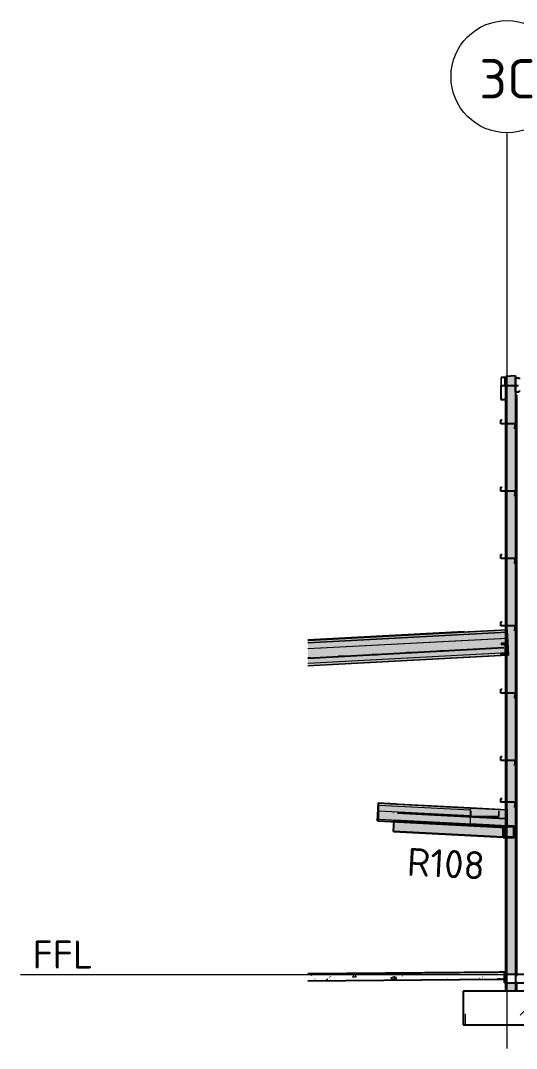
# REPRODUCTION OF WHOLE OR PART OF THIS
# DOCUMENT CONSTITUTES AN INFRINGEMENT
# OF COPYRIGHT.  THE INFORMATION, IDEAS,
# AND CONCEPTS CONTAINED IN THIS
# Model space of a CAD drawing. Header units: millimetres. Extents: x 632 to 561478, y -3890 to 22200.
# Drawn here: x 15160 to 23989, y 3882 to 22200 of the extents above; entities that cross this region are included whole.
import ezdxf

# ---------------------------------------------------------------- set-up
doc = ezdxf.new("R2010")
doc.units = ezdxf.units.MM
for name, pattern in [('Dash', [7, 5, -2]), ('Hidden', [4, 3, -1]), ('Hidden Double', [7, 5, -2]), ('Hidden Half', [3, 2, -1])]:
    doc.linetypes.add(name, pattern=pattern)
for name, color, linetype, lineweight in [('A-200-H_WALL', 111, 'Continuous', 13), ('A-200-M_WALL_EXT', 113, 'Continuous', 13), ('A-200-MH_WALL', 110, 'Hidden', 13), ('A-230-H-FLOOR', 190, 'Continuous', 13), ('A-230-M_FLOOR', 192, 'Continuous', 13), ('A-230-MH_FLOOR', 190, 'Hidden Double', 13), ('A-270-M_ROOF', 132, 'Continuous', 13), ('S-160-M_FOUND', 171, 'Continuous', 13), ('S-280-A_STRUCT_FRAME', 2, 'Continuous', 18), ('S-280-M_COLUMN', 52, 'Continuous', 13), ('S-280-M_STRUCT_FRAME', 12, 'Continuous', 13), ('S-280-MH_COLUMN', 52, 'Hidden Half', 13), ('Z-030-M_GRID', 191, 'Continuous', 13), ('Z-033_T_GRIDREF', 31, 'Continuous', 13), ('Z-230-A_LEVEL', 51, 'Continuous', 13), ('Z-230_A_LEVEL', 51, 'Continuous', 18)]:
    doc.layers.add(name, color=color, linetype=linetype, lineweight=lineweight)
doc.styles.add('ISOCPEUR_1', font='isocpeur.ttf', dxfattribs={"height": 700})
doc.styles.add('ISOCPEUR_2', font='isocpeur.ttf', dxfattribs={"height": 500})
pattern_1 = [(45, (37079.8, 0), (-1414.214, 0), [750, -3000]), (45, (38079.8, 1000), (-1414.214, 0), [750, -3000]), (45, (39079.8, -300), (-1414.214, 0), [250, -2000]), (90, (39079.8, 500), (-500, 500), [500, -2000]), (315, (39079.8, 1000), (0, 2828.43), [500, -3000]), (0, (38079.8, 1000), (2000, 2000), [300, -1000]), (0, (35579.8, 2000), (2000, 2000), [300, -2000])]

# ---------------------------------------------------------------- blocks, each defined once
blk = doc.blocks.new('Roof Gutters3 - Roof Gutters-1885272-S6_501-SECTION C2')
at = {"layer": 'A-270-M_ROOF', "lineweight": 5, "transparency": 33554432}
for points in [[(4309135, 11156), (4312657, 11344), (4312657, 11346), (4312651, 11347), (4311915, 11310), (4309135, 11162), (4309135, 11158)], [(4309135, 11154), (4311831, 11298), (4311917, 11307), (4309135, 11159), (4309135, 11156)], [(4312657, 10890), (4309135, 10703), (4309135, 10703), (4312657, 10890)]]:
    blk.add_hatch(color=253, dxfattribs=at).paths.add_polyline_path(points)
h = blk.add_hatch(color=253, dxfattribs=at)
h.paths.add_polyline_path([(4309135, 10700), (4312657, 10887), (4312657, 11344), (4309135, 11156), (4309135, 10898)])
h.paths.add_polyline_path([(4312647, 10898), (4312579, 10898), (4312578, 10900), (4312578, 10912), (4312647, 10912), (4312646, 11086), (4312578, 11086), (4312578, 11100), (4312653, 11100), (4312653, 10898)])
at = {"layer": 'A-270-M_ROOF', "color": 53, "lineweight": 5}
for p, q in [((4312682, 11342), (4309135, 11153)), ((4311915, 11310), (4309135, 11162)), ((4311918, 11307), (4309135, 11159)), ((4311818, 11297), (4309135, 11154)), ((4311758, 11293), (4309135, 11154)), ((4311056, 11258), (4309135, 11156)), ((4312683, 11345), (4311056, 11258)), ((4312651, 11347), (4312683, 11345)), ((4312655, 11344), (4312652, 11344)), ((4312682, 11342), (4312655, 11344)), ((4312706, 10893), (4312682, 11342)), ((4312683, 11345), (4312707, 10890)), ((4312706, 10893), (4309135, 10703)), ((4309135, 10703), (4312682, 10892)), ((4312707, 10890), (4309135, 10700)), ((4312689, 10889), (4309135, 10700)), ((4312682, 10892), (4312689, 10892)), ((4312689, 10892), (4312706, 10893)), ((4312689, 10889), (4312689, 10892)), ((4312707, 10890), (4312689, 10889))]:
    blk.add_line(p, q, dxfattribs=at)
blk = doc.blocks.new('Roof Gutters4 - Roof Gutters-3348027-S6_501-SECTION C2')
at = {"layer": 'A-270-M_ROOF', "lineweight": 5, "transparency": 33554432}
for points in [[(4310390, 7935), (4310390, 7937), (4310372, 7938), (4310391, 8254), (4310696, 8241), (4310713, 8235), (4310723, 8234), (4310696, 8244), (4310388, 8257), (4310369, 7936)], [(4312657, 8135), (4312657, 8138), (4310696, 8241), (4310391, 8254), (4311951, 8173)], [(4312657, 8133), (4312657, 8141), (4310696, 8244), (4310723, 8234), (4311951, 8170)]]:
    blk.add_hatch(color=253, dxfattribs=at).paths.add_polyline_path(points)
h = blk.add_hatch(color=253, dxfattribs=at)
h.paths.add_polyline_path([(4312657, 7819), (4312657, 7837), (4312644, 7837), (4312644, 7819)])
h.paths.add_polyline_path([(4312657, 7843), (4312657, 8135), (4310391, 8254), (4310372, 7938), (4310666, 7923), (4310668, 7951), (4312644, 7847), (4312644, 7843)])
h = blk.add_hatch(color=253, dxfattribs=at)
h.paths.add_polyline_path([(4312657, 7816), (4312657, 7819), (4312643, 7819), (4312644, 7817)])
h.paths.add_polyline_path([(4310666, 7920), (4310666, 7923), (4310390, 7937), (4310390, 7935), (4310658, 7921)])
h = blk.add_hatch(color=253, dxfattribs=at)
h.paths.add_polyline_path([(4312657, 7819), (4312657, 7819), (4312644, 7819)])
h.paths.add_polyline_path([(4310666, 7923), (4310666, 7923), (4310658, 7923)])
at = {"layer": 'A-270-M_ROOF', "color": 53, "lineweight": 5}
for p, q in [((4310388, 8257), (4310369, 7936)), ((4310369, 7936), (4310388, 8257)), ((4310372, 7938), (4310391, 8254)), ((4310391, 8254), (4310372, 7938)), ((4310696, 8244), (4310388, 8257)), ((4310388, 8257), (4310705, 8241)), ((4310388, 8257), (4310696, 8244)), ((4310388, 8257), (4310388, 8257)), ((4310391, 8254), (4310696, 8241)), ((4310696, 8241), (4310391, 8254)), ((4310391, 8254), (4310705, 8238)), ((4310391, 8254), (4310391, 8254)), ((4310723, 8234), (4310696, 8244)), ((4310696, 8244), (4312684, 8140)), ((4310696, 8244), (4310715, 8237)), ((4310696, 8244), (4310696, 8244)), ((4310696, 8241), (4310713, 8235)), ((4310705, 8238), (4310696, 8241)), ((4310696, 8241), (4310706, 8241)), ((4310696, 8241), (4310696, 8241)), ((4310705, 8241), (4312684, 8137)), ((4310713, 8235), (4310705, 8238)), ((4310705, 8238), (4310715, 8237)), ((4310706, 8241), (4312684, 8137)), ((4310713, 8235), (4310723, 8234)), ((4310723, 8234), (4310713, 8235)), ((4310713, 8235), (4310723, 8234)), ((4310713, 8235), (4310713, 8235)), ((4310715, 8237), (4310723, 8234)), ((4310715, 8237), (4312032, 8168)), ((4310723, 8234), (4312032, 8166)), ((4310723, 8234), (4312032, 8166)), ((4310723, 8234), (4310723, 8234)), ((4312032, 8168), (4312684, 8134)), ((4312032, 8166), (4312684, 8132)), ((4312032, 8166), (4312684, 8132)), ((4312669, 7849), (4312684, 8132)), ((4312684, 8132), (4312669, 7849)), ((4312684, 8137), (4312684, 8140)), ((4312684, 8140), (4312684, 8132)), ((4312684, 8134), (4312684, 8137)), ((4312684, 8132), (4312684, 8137)), ((4312684, 8137), (4312684, 8134)), ((4312684, 8132), (4312684, 8134)), ((4312684, 8134), (4312684, 8132)), ((4312684, 8132), (4312684, 8132)), ((4310369, 7936), (4310390, 7935)), ((4310369, 7936), (4312667, 7815)), ((4310369, 7936), (4310369, 7936)), ((4310390, 7937), (4310372, 7938)), ((4310372, 7938), (4312667, 7818)), ((4310372, 7938), (4310390, 7937)), ((4310372, 7938), (4310372, 7938)), ((4310390, 7935), (4310390, 7937)), ((4312667, 7818), (4310390, 7937)), ((4310390, 7937), (4310390, 7935)), ((4310390, 7937), (4310390, 7937)), ((4310390, 7935), (4312667, 7815)), ((4310390, 7935), (4310390, 7935)), ((4312667, 7818), (4312669, 7849)), ((4312669, 7849), (4312667, 7818)), ((4312667, 7818), (4312667, 7815)), ((4312667, 7815), (4312667, 7818)), ((4312667, 7818), (4312667, 7818))]:
    blk.add_line(p, q, dxfattribs=at)
blk = doc.blocks.new('25021-APA-ZZ-ZZ-M3-AR-000001_V3_rvt-1-S6_501-SECTION C2')
at = {"layer": 'A-270-M_ROOF', "transparency": 33554432}
h = blk.add_hatch(color=253, dxfattribs=at)
h.paths.add_polyline_path([(4312598, 15687), (4312601, 15691), (4312578, 15704), (4312578, 15837), (4312633, 15837), (4312633, 15692), (4312657, 15693), (4312657, 15697), (4312638, 15697), (4312638, 15842), (4312573, 15842), (4312573, 15701)])
h.paths.add_polyline_path([(4312883, 15692), (4312883, 15892), (4312878, 15892), (4312878, 15697), (4312832, 15697), (4312832, 15692)])
at = {"layer": 'A-270-M_ROOF', "lineweight": 5, "transparency": 33554432}
for color, points in [(253, [(4312578, 15704), (4312579, 15716), (4312578, 15837)]), (9, [(4309135, 11113), (4312657, 11301), (4312657, 11341), (4309135, 11153)]), (9, [(4309135, 11153), (4312592, 11339), (4309135, 11161), (4309135, 11154)]), (254, [(4309135, 10743), (4312647, 10930), (4312646, 11086), (4312578, 11086), (4312578, 11100), (4312653, 11100), (4312653, 10930), (4312657, 10930), (4312657, 11301), (4309135, 11113), (4309135, 10900)]), (10, [(4309135, 11113), (4312592, 11299), (4309135, 11121), (4309135, 11114)]), (8, [(4312032, 8033), (4312032, 8133), (4310391, 8219), (4310391, 8119), (4311951, 8037)]), (8, [(4312032, 7883), (4312032, 8033), (4310391, 8119), (4310391, 7969), (4311951, 7887)]), (9, [(4312032, 8168), (4312032, 8168), (4311951, 8172)]), (8, [(4312657, 7850), (4312657, 8135), (4312032, 8168), (4312032, 7883), (4312644, 7851)]), (253, [(4312034, 8018), (4312034, 8018), (4312034, 8118), (4312034, 8118)]), (253, [(4312536, 8118), (4312536, 8016), (4312536, 8016), (4312536, 8118)]), (8, [(4312032, 7883), (4312032, 7883), (4312032, 7943)])]:
    blk.add_hatch(color=color, dxfattribs=at).paths.add_polyline_path(points)
h = blk.add_hatch(color=8, dxfattribs=at)
h.paths.add_polyline_path([(4309135, 10702), (4312657, 10889), (4312657, 11195), (4309135, 11007), (4309135, 10898)])
h.paths.add_polyline_path([(4312647, 10898), (4312579, 10898), (4312578, 10900), (4312578, 10912), (4312647, 10912), (4312646, 11086), (4312578, 11086), (4312578, 11100), (4312653, 11100), (4312653, 10898)])
at = {"layer": 'A-270-M_ROOF', "transparency": 33554432}
for color, points in [(9, [(4312032, 8133), (4312032, 8168), (4310391, 8254), (4310391, 8219), (4311951, 8137)]), (253, [(4312536, 8016), (4312534, 8018), (4312034, 8018), (4312032, 8016)])]:
    blk.add_hatch(color=color, dxfattribs=at).paths.add_polyline_path(points)
at = {"layer": 'A-270-M_ROOF', "color": 53, "lineweight": 5}
for p, q in [((4312573, 15842), (4312573, 15701)), ((4312638, 15842), (4312573, 15842)), ((4312573, 15842), (4312574, 15842)), ((4312578, 15704), (4312578, 15837)), ((4312578, 15837), (4312633, 15837)), ((4312578, 15837), (4312579, 15837)), ((4312633, 15837), (4312633, 15692)), ((4312633, 15837), (4312634, 15837)), ((4312638, 15697), (4312638, 15842)), ((4312638, 15842), (4312639, 15842)), ((4312573, 15701), (4312598, 15687)), ((4312574, 15701), (4312573, 15701)), ((4312601, 15691), (4312578, 15704)), ((4312578, 15704), (4312579, 15704)), ((4312598, 15687), (4312601, 15691)), ((4312598, 15687), (4312598, 15687)), ((4312601, 15691), (4312602, 15691)), ((4312633, 15692), (4312883, 15692)), ((4312633, 15692), (4312634, 15692)), ((4312878, 15697), (4312638, 15697)), ((4312638, 15697), (4312639, 15697)), ((4309135, 11153), (4312682, 11342)), ((4309135, 11113), (4312682, 11302)), ((4312682, 11302), (4309135, 11113)), ((4309135, 11008), (4312673, 11196)), ((4309135, 11007), (4312682, 11196)), ((4312673, 11196), (4312682, 11196)), ((4312673, 10931), (4312673, 11195)), ((4312682, 11342), (4312682, 11344)), ((4312682, 11302), (4312682, 11342)), ((4312682, 11302), (4312682, 11304)), ((4312682, 11304), (4312682, 11302)), ((4312682, 10932), (4312682, 11302)), ((4312682, 11196), (4312682, 10891)), ((4312682, 10932), (4309135, 10743)), ((4309135, 10702), (4312682, 10891)), ((4312673, 10891), (4309135, 10702)), ((4312673, 10891), (4312673, 10931)), ((4312682, 10891), (4312673, 10891)), ((4312682, 10933), (4312682, 10932)), ((4312032, 8168), (4310391, 8254)), ((4310391, 8254), (4310391, 7969)), ((4310391, 8254), (4310391, 7969)), ((4310705, 8238), (4310391, 8254)), ((4310391, 8254), (4310391, 8254)), ((4310391, 8219), (4312032, 8133)), ((4310391, 8119), (4312032, 8033)), ((4310715, 8237), (4310705, 8238)), ((4312032, 8168), (4310715, 8237)), ((4312032, 7883), (4312032, 8168)), ((4312032, 8166), (4312032, 8168)), ((4312032, 8168), (4312032, 8168)), ((4312032, 8168), (4312684, 8134)), ((4312684, 8134), (4312032, 8168)), ((4312032, 8118), (4312032, 8166)), ((4312032, 8017), (4312032, 8118)), ((4312034, 8118), (4312032, 8118)), ((4312032, 8118), (4312032, 8016)), ((4312032, 8017), (4312032, 8118)), ((4312032, 8118), (4312034, 8118)), ((4312032, 8118), (4312032, 8118)), ((4312034, 8018), (4312034, 8118)), ((4312034, 8118), (4312034, 8018)), ((4312034, 8118), (4312034, 8118)), ((4312536, 8118), (4312534, 8118)), ((4312534, 8118), (4312534, 8018)), ((4312534, 8018), (4312534, 8118)), ((4312534, 8118), (4312536, 8118)), ((4312534, 8118), (4312534, 8118)), ((4312536, 8016), (4312536, 8118)), ((4312536, 8118), (4312536, 8016)), ((4312536, 8118), (4312536, 8118)), ((4312684, 8134), (4312684, 7849)), ((4312684, 8134), (4312684, 7849)), ((4310391, 7969), (4312032, 7883)), ((4310391, 7969), (4310391, 7969)), ((4310391, 7969), (4312032, 7883)), ((4312032, 7883), (4312032, 8016)), ((4312032, 8016), (4312536, 8016)), ((4312536, 8016), (4312032, 8016)), ((4312032, 8016), (4312032, 8016)), ((4312032, 7883), (4312684, 7849)), ((4312684, 7849), (4312032, 7883)), ((4312032, 7883), (4312032, 7883)), ((4312534, 8018), (4312034, 8018)), ((4312034, 8018), (4312534, 8018)), ((4312034, 8018), (4312034, 8018)), ((4312534, 8018), (4312534, 8018)), ((4312536, 8016), (4312536, 8016))]:
    blk.add_line(p, q, dxfattribs=at)
for name in ['Roof Gutters3 - Roof Gutters-1885272-S6_501-SECTION C2', 'Roof Gutters4 - Roof Gutters-3348027-S6_501-SECTION C2']:
    blk.add_blockref(name, (0, 0), dxfattribs=at)
blk = doc.blocks.new('NRP_Framing-Steel-Purlin C - P946 - EC250-24-4149094-S6_501-SECTION C2')
at = {"layer": 'S-280-M_STRUCT_FRAME', "color": 1, "lineweight": 25}
blk.add_line((4309187, 10836), (4309135, 10836), dxfattribs=at)
blk.add_line((4309187, 10836), (4309135, 10836), dxfattribs=at)
blk = doc.blocks.new('NRP_Framing-Steel-Purlin C - P946 - EC250-24-4149096-S6_501-SECTION C2')
at = {"layer": 'S-280-M_STRUCT_FRAME', "color": 1, "lineweight": 25}
blk.add_line((4309777, 10868), (4309671, 10868), dxfattribs=at)
blk.add_line((4309777, 10868), (4309671, 10868), dxfattribs=at)
blk = doc.blocks.new('NRP_Framing-Steel-Purlin C - P946 - EC250-24-4149098-S6_501-SECTION C2')
at = {"layer": 'S-280-M_STRUCT_FRAME', "color": 1, "lineweight": 25}
blk.add_line((4310367, 10899), (4310280, 10899), dxfattribs=at)
blk.add_line((4310367, 10899), (4310280, 10899), dxfattribs=at)
blk = doc.blocks.new('NRP_Framing-Steel-Purlin C - P946 - EC250-24-4149100-S6_501-SECTION C2')
at = {"layer": 'S-280-M_STRUCT_FRAME', "color": 1, "lineweight": 25}
blk.add_line((4310957, 10931), (4310888, 10931), dxfattribs=at)
blk.add_line((4310957, 10931), (4310888, 10931), dxfattribs=at)
blk = doc.blocks.new('NRP_Framing-Steel-Purlin C - P946 - EC250-24-4149102-S6_501-SECTION C2')
at = {"layer": 'S-280-M_STRUCT_FRAME', "color": 1, "lineweight": 25}
blk.add_line((4311547, 10962), (4311496, 10962), dxfattribs=at)
blk.add_line((4311547, 10962), (4311496, 10962), dxfattribs=at)
blk = doc.blocks.new('NRP_Framing-Steel-Purlin C - P946 - EC250-24-4138969-S6_501-SECTION C2')
at = {"layer": 'S-280-M_STRUCT_FRAME', "color": 1, "lineweight": 25}
blk.add_line((4311273, 8054), (4311274, 8054), dxfattribs=at)
blk.add_line((4311273, 8054), (4311274, 8054), dxfattribs=at)
blk = doc.blocks.new('NRP_Framing-Steel-Purlin C - P946 - EC250-24-4146268-S6_501-SECTION C2')
at = {"layer": 'S-280-M_STRUCT_FRAME', "color": 1, "lineweight": 25}
blk.add_line((4310656, 8087), (4310655, 8087), dxfattribs=at)
blk.add_line((4310656, 8087), (4310655, 8087), dxfattribs=at)
blk = doc.blocks.new('NRP_Framing-Steel-Purlin C - P946 - EC250-24-V1-S6_501-SECTION C2')
at = {"layer": 'S-280-M_STRUCT_FRAME', "color": 1, "lineweight": 25}
blk.add_line((4312494, 7990), (4312495, 7990), dxfattribs=at)
blk.add_line((4312494, 7990), (4312495, 7990), dxfattribs=at)
blk = doc.blocks.new('NRP_Framing-Steel-Purlin Z - G915 - EZ250-19-4090920-S6_501-SECTION C2')
at = {"layer": 'S-280-M_STRUCT_FRAME', "color": 92, "lineweight": 25}
for p, q in [((4312572, 8268), (4312572, 8339)), ((4312572, 8339), (4312593, 8339)), ((4312572, 8268), (4312572, 8339)), ((4312572, 8339), (4312593, 8339)), ((4312822, 8268), (4312572, 8268)), ((4312822, 8268), (4312572, 8268)), ((4312822, 8192), (4312822, 8268)), ((4312822, 8192), (4312822, 8268)), ((4312801, 8192), (4312822, 8192)), ((4312801, 8192), (4312822, 8192))]:
    blk.add_line(p, q, dxfattribs=at)
blk = doc.blocks.new('NRP_Framing-Steel-Purlin C - G946 - EC250-24-4090496-S6_501-SECTION C2')
at = {"layer": 'S-280-M_STRUCT_FRAME', "color": 1, "lineweight": 25}
for p, q in [((4312571, 15697), (4312644, 15697)), ((4312571, 15697), (4312571, 15447)), ((4312644, 15697), (4312644, 15673)), ((4312571, 15447), (4312644, 15447)), ((4312644, 15471), (4312644, 15447))]:
    blk.add_line(p, q, dxfattribs=at)
blk = doc.blocks.new('NRP_Framing-Steel-Purlin C - P946 - EC250-24-4139011-S6_501-SECTION C2')
at = {"layer": 'S-280-M_STRUCT_FRAME', "color": 1, "lineweight": 25}
for p, q in [((4310727, 8083), (4311273, 8054)), ((4310727, 8083), (4311273, 8054)), ((4311274, 8054), (4311850, 8024)), ((4311274, 8054), (4311850, 8024)), ((4311851, 8024), (4312652, 7982)), ((4311851, 8024), (4312652, 7982))]:
    blk.add_line(p, q, dxfattribs=at)
blk = doc.blocks.new('NRP_Framing-Steel-Purlin C - P946 - EC250-24-4148414-S6_501-SECTION C2')
at = {"layer": 'S-280-M_STRUCT_FRAME', "color": 1, "lineweight": 25}
blk.add_line((4312622, 11019), (4309135, 10833), dxfattribs=at)
blk.add_line((4312622, 11019), (4309135, 10833), dxfattribs=at)
blk = doc.blocks.new('NRP_Framing-Steel-Purlin C - P946 - EC250-24-4149104-S6_501-SECTION C2')
at = {"layer": 'S-280-M_STRUCT_FRAME', "color": 1, "lineweight": 25}
blk.add_line((4312137, 10993), (4312104, 10993), dxfattribs=at)
blk.add_line((4312137, 10993), (4312104, 10993), dxfattribs=at)
blk = doc.blocks.new('NRP_Framing-Steel-PFC - B306 - 200PFC-4148600-S6_501-SECTION C2')
at = {"layer": 'S-280-M_STRUCT_FRAME', "linetype": 'Dash', "lineweight": 25}
for points in [[(4312578, 10900), (4312653, 10900), (4312653, 11100), (4312578, 11100), (4312578, 11088), (4312647, 11088), (4312647, 10912), (4312578, 10912)], [(4312646, 11086), (4312647, 11088), (4312578, 11088), (4312578, 11086)], [(4312653, 10898), (4312653, 10900), (4312578, 10900), (4312579, 10898)]]:
    blk.add_hatch(color=256, dxfattribs=at).paths.add_polyline_path(points)
at = {"layer": 'S-280-M_STRUCT_FRAME', "lineweight": 25}
for p, q in [((4312653, 11100), (4312578, 11100)), ((4312578, 11100), (4312578, 11088)), ((4312578, 11088), (4312647, 11088)), ((4312578, 11086), (4312578, 11088)), ((4312647, 11088), (4312647, 10912)), ((4312653, 10900), (4312653, 11100)), ((4312647, 10912), (4312578, 10912)), ((4312578, 10912), (4312578, 10900)), ((4312578, 10900), (4312653, 10900)), ((4312578, 10898), (4312578, 10900)), ((4312653, 10898), (4312653, 10900))]:
    blk.add_line(p, q, dxfattribs=at)
blk = doc.blocks.new('NRP_Framing-Steel-UB - R108 - 200UB25_4-4138963-S6_501-SECTION C2')
at = {"layer": 'S-280-M_STRUCT_FRAME', "linetype": 'Dash', "lineweight": 25}
h = blk.add_hatch(color=256, dxfattribs=at)
h.paths.add_polyline_path([(4312634, 7652), (4312644, 7837), (4312615, 7837), (4312615, 7653)])
h.paths.add_polyline_path([(4312608, 7654), (4312608, 7841), (4310668, 7943), (4310658, 7756), (4311951, 7688)])
blk.add_hatch(color=256, dxfattribs=at).paths.add_polyline_path([(4312608, 7841), (4312609, 7843), (4312644, 7843), (4312644, 7847), (4310668, 7951), (4310668, 7943), (4312587, 7843)])
h = blk.add_hatch(color=256, dxfattribs=at)
h.paths.add_polyline_path([(4312608, 7646), (4312608, 7654), (4310658, 7756), (4310657, 7748), (4312555, 7649)])
h.paths.add_polyline_path([(4312634, 7649), (4312634, 7652), (4312615, 7653), (4312615, 7649)])
at = {"layer": 'S-280-M_STRUCT_FRAME', "lineweight": 25}
for p, q in [((4310658, 7756), (4310668, 7943)), ((4310668, 7943), (4310668, 7951)), ((4310668, 7951), (4312644, 7847)), ((4310668, 7943), (4312608, 7841)), ((4310657, 7748), (4310658, 7756)), ((4310657, 7748), (4312608, 7646)), ((4310658, 7756), (4312608, 7654)), ((4312644, 7837), (4312634, 7652)), ((4312644, 7847), (4312644, 7843)), ((4312615, 7653), (4312634, 7652)), ((4312634, 7652), (4312634, 7649))]:
    blk.add_line(p, q, dxfattribs=at)
at = {"layer": 'S-280-M_STRUCT_FRAME', "linetype": 'Dash', "lineweight": 25}
for p, q in [((4312608, 7841), (4312644, 7840)), ((4312644, 7842), (4312644, 7840)), ((4312644, 7840), (4312644, 7837)), ((4312608, 7654), (4312615, 7653)), ((4312608, 7646), (4312634, 7644)), ((4312634, 7648), (4312634, 7644))]:
    blk.add_line(p, q, dxfattribs=at)
blk = doc.blocks.new('NRP_Framing-Steel-Purlin C - P946 - EC250-24-4133309-S6_501-SECTION C2')
at = {"layer": 'S-280-M_STRUCT_FRAME', "color": 1, "lineweight": 25}
for p, q in [((4312825, 15831), (4312825, 15581)), ((4312825, 15831), (4312898, 15831)), ((4312898, 15831), (4312898, 15807)), ((4312825, 15581), (4312898, 15581)), ((4312898, 15605), (4312898, 15581)), ((4312900, 15711), (4312900, 15711))]:
    blk.add_line(p, q, dxfattribs=at)
at = {"layer": 'S-280-M_STRUCT_FRAME', "color": 1, "linetype": 'Dash', "lineweight": 25}
blk.add_line((4312900, 15711), (4312900, 15711), dxfattribs=at)
blk = doc.blocks.new('NRP_Framing-Steel-SHS - S444 - 200x200x6_0SHS-4135993-S6_501-SECTION C2')
at = {"layer": 'S-280-M_STRUCT_FRAME', "linetype": 'Dash', "lineweight": 25}
blk.add_hatch(color=256, dxfattribs=at).paths.add_polyline_path([(4312609, 7643), (4312609, 7843), (4312608, 7843), (4312608, 7643)])
h = blk.add_hatch(color=256, dxfattribs=at)
h.paths.add_polyline_path([(4312809, 7643), (4312809, 7843), (4312609, 7843), (4312609, 7643)])
h.paths.add_polyline_path([(4312803, 7649), (4312615, 7649), (4312615, 7837), (4312803, 7837)])
at = {"layer": 'S-280-M_STRUCT_FRAME', "lineweight": 25}
for p, q in [((4312608, 7643), (4312608, 7843)), ((4312608, 7843), (4312609, 7843)), ((4312809, 7843), (4312609, 7843)), ((4312609, 7843), (4312609, 7643)), ((4312615, 7837), (4312803, 7837)), ((4312615, 7649), (4312615, 7837)), ((4312802, 7649), (4312802, 7837)), ((4312803, 7837), (4312803, 7649)), ((4312809, 7643), (4312809, 7843)), ((4312608, 7643), (4312609, 7643)), ((4312609, 7643), (4312809, 7643)), ((4312803, 7649), (4312615, 7649))]:
    blk.add_line(p, q, dxfattribs=at)
at = {"layer": 'S-280-M_STRUCT_FRAME', "linetype": 'Dash', "lineweight": 25}
for p, q in [((4312608, 7843), (4312808, 7843)), ((4312802, 7837), (4312615, 7837)), ((4312808, 7643), (4312608, 7643)), ((4312615, 7649), (4312802, 7649))]:
    blk.add_line(p, q, dxfattribs=at)
blk = doc.blocks.new('Grid - NRP_Grid-Head-320187-S6_501-SECTION C2')
at = {"layer": 'Z-033_T_GRIDREF'}
blk.add_circle((4352682, 21200), 1000, dxfattribs=at)

msp = doc.modelspace()

# ---------------------------------------------------------------- hatches: boundary and pattern name
at = {"layer": 'A-200-H_WALL', "lineweight": 5}
h = msp.add_hatch(color=256, dxfattribs=at)
h.paths.add_polyline_path([(23974.2, 4900), (23974.2, 5050), (23799.2, 5049.7), (23799.2, 4900)])
h.paths.add_polyline_path([(23974.2, 5200), (23974.2, 15871.4), (23799.2, 15856.1), (23799.2, 7842.5), (23951.3, 7842.5), (23951.3, 7642.5), (23799.2, 7642.5), (23799.2, 5200)])
h.paths.add_polyline_path([(23944.3, 7648.5), (23944.3, 7648.6), (23944.3, 7836.5), (23799.2, 7836.5), (23799.2, 7648.5)])
at = {"layer": 'A-230-H-FLOOR'}
h = msp.add_hatch(dxfattribs=at)
h.set_pattern_fill('FP_8', color=256, style=0, pattern_type=2)
h.set_pattern_definition([(50, (37079.8, 0), (728.737, -63.756), [76.2, -838.2]), (355, (37079.8, 0), (-140.972, 764.228), [60.96, -670.56]), (100.451, (37140.54, -5.3), (587.77, 700.467), [64.76, -712.36]), (46.184, (37079.8, 203.2), (1084.316, -168.17), [114.3, -1257.3]), (96.636, (37170.2, 189.2), (949.61, 989.71), [97.14, -1068.54]), (351.184, (37079.8, 203.2), (949.62, 989.7), [91.44, -1005.84]), (21, (37181.4, 152.4), (606.458, -409.06), [76.2, -838.2]), (326, (37181.4, 152.4), (247.208, 736.753), [60.96, -670.56]), (71.451, (37231.95, 118.3), (853.668, 327.685), [64.76, -712.36]), (37.5, (37079.8, 0), (12.3547, 338.22), [6.706, -655.726, 6.706, -674.014, -673.1]), (37.5, (37079.8, 0), (12.3547, 338.22), [-1343.152, 6.706, -666.394]), (7.5, (37079.8, 0), (267.279, 400.722), [6.706, -381.406, 6.706, -640.486, -256.54]), (7.5, (37079.8, 0), (267.279, 400.722), [-1035.304, 6.706, -249.834]), (327.5, (36853.24, 0), (542.3633, -22.9153), [6.706, -247.294, 6.706, -785.774, -1051.56]), (327.5, (36853.24, 0), (542.3633, -22.9153), [-1046.48, 6.706, -1044.854]), (317.5, (36751.64, 0), (592.517, 101.707), [6.706, -323.494, 6.706, -519.582, -746.76]), (317.5, (36751.64, 0), (592.517, 101.707), [-856.488, 6.706, -740.054])])
h.paths.add_polyline_path([(20277, 5084.1), (23654.1, 5114.3), (23680.4, 5119.1), (23774.2, 5120), (23774.2, 5240), (23708.9, 5238.7), (23706, 5239.3), (23680.4, 5239.1), (23654.1, 5234.3), (20277, 5204.1), (20277, 5114.3)])
at = {"layer": 'A-230-H-FLOOR', "lineweight": 5}
for points in [[(20277, 5204.1), (23654.1, 5234.3), (23680.4, 5239.1), (23092.7, 5234.3), (20277, 5211)], [(23715.4, 5237.2), (23715.4, 5239.4), (23707.2, 5239.1)], [(23096.7, 5109.3), (23774.2, 5109.4), (23774.2, 5120), (23654.1, 5114.3)], [(23654.1, 5114.3), (23715.4, 5117.2), (23706, 5119.3), (23680.4, 5119.1)], [(23774.2, 5120), (23774.2, 5120), (23774.2, 5120), (23774.2, 5120)]]:
    msp.add_hatch(color=256, dxfattribs=at).paths.add_polyline_path(points)
at = {"layer": 'A-230-H-FLOOR'}
h = msp.add_hatch(dxfattribs=at)
h.set_pattern_fill('FP_7', color=256, style=0, pattern_type=2)
h.set_pattern_definition(pattern_1)
h.paths.add_polyline_path([(58624.2, 5050), (58624.2, 5200), (23774.2, 5200), (23774.2, 5050), (54064.5, 5050)])
at = {"layer": 'A-230-M_FLOOR', "lineweight": 5}
msp.add_hatch(color=256, dxfattribs=at).paths.add_polyline_path([(23799.2, 5200), (23799.2, 5240), (23774.2, 5239.2), (23774.2, 5200), (23796.6, 5200)])
at = {"layer": 'S-160-M_FOUND'}
h = msp.add_hatch(dxfattribs=at)
h.set_pattern_fill('FP_7', color=256, style=0, pattern_type=2)
h.set_pattern_definition(pattern_1)
h.paths.add_polyline_path([(23092.7, 4300), (25438.3, 4300), (25438.3, 4900), (23038.3, 4900), (23038.3, 4300)])
at = {"layer": 'S-280-M_COLUMN', "lineweight": 5}
h = msp.add_hatch(color=256, dxfattribs=at)
h.paths.add_polyline_path([(23988.7, 4900), (23988.7, 5050), (23974.2, 5049.7), (23974.2, 4900)])
h.paths.add_polyline_path([(23988.7, 5200), (23988.7, 15532.3), (23974.2, 15532.3), (23974.2, 5200)])
h = msp.add_hatch(color=256, dxfattribs=at)
h.paths.add_polyline_path([(23994.4, 4900), (24000.1, 4900), (24000, 5050), (23988.7, 5049.7), (23990.2, 4900)])
h.paths.add_polyline_path([(23988.7, 5200), (24000.1, 5200), (24000.1, 15532.3), (23988.7, 15532.3), (23988.7, 5975.1)])

# ---------------------------------------------------------------- linework, layer by layer
at = {"layer": 'A-200-M_WALL_EXT', "lineweight": 25}
for p, q in [((23974.2, 15871.4), (23799.2, 15856.1)), ((23799.2, 7842.5), (23799.2, 15856.1)), ((23974.2, 15871.4), (23974.2, 5200)), ((23799.2, 7648.5), (23799.2, 7836.5)), ((23799.2, 5200), (23799.2, 7642.5)), ((23799.2, 4900), (23799.2, 5049.7)), ((23974.2, 5049.7), (23974.2, 4900))]:
    msp.add_line(p, q, dxfattribs=at)
at = {"layer": 'A-200-MH_WALL', "lineweight": 25}
for p, q in [((23799.2, 7836.6), (23799.2, 7842.5)), ((23799.2, 7642.6), (23799.2, 7648.5)), ((23799.2, 5049.8), (23799.2, 5200)), ((23974.2, 5200), (23974.2, 5049.8))]:
    msp.add_line(p, q, dxfattribs=at)
at = {"layer": 'A-230-M_FLOOR', "lineweight": 25}
for p, q in [((23747.6, 5239.8), (20277, 5211)), ((23654.1, 5234.3), (20277, 5204.1)), ((23680.4, 5239.1), (23654.1, 5234.3)), ((23706, 5239.3), (23680.4, 5239.1)), ((23774.2, 5240), (23706, 5239.3)), ((23715.4, 5237.2), (23706, 5239.3)), ((23745.8, 5238.7), (23715.4, 5237.2)), ((23747.6, 5239.7), (23745.8, 5238.7)), ((23757.3, 5239.9), (23750.2, 5239.8)), ((23751.4, 5238.9), (23750.2, 5239.8)), ((23756.6, 5239.2), (23751.4, 5238.9)), ((23757.3, 5239.8), (23756.6, 5239.2)), ((23774.2, 5240), (23757.3, 5239.8)), ((23774.2, 5050), (23774.2, 5240)), ((23799.2, 5240), (23774.2, 5240)), ((58624.2, 5200), (23774.2, 5200)), ((23799.2, 5240), (23799.2, 5200)), ((20277, 5084.1), (23654.1, 5114.3)), ((23654.1, 5114.3), (23680.4, 5119.1)), ((23715.4, 5117.2), (23654.1, 5114.3)), ((23680.4, 5119.1), (23706, 5119.3)), ((23706, 5119.3), (23715.4, 5117.2)), ((23715.4, 5117.2), (23745.8, 5118.7)), ((23774.2, 5120), (23745.8, 5118.7)), ((23745.8, 5118.7), (23747.6, 5119.7)), ((23747.6, 5119.7), (23750.2, 5119.8)), ((23750.2, 5119.8), (23751.4, 5118.9)), ((23774.2, 5120), (23751.4, 5118.9)), ((23751.4, 5118.9), (23756.6, 5119.2)), ((23774.2, 5120), (23756.6, 5119.2)), ((23756.6, 5119.2), (23757.3, 5119.8)), ((23757.3, 5119.8), (23774.2, 5120)), ((23774.2, 5050), (58624.2, 5050))]:
    msp.add_line(p, q, dxfattribs=at)
at = {"layer": 'A-230-MH_FLOOR', "lineweight": 25}
for p, q in [((23799.2, 5200), (23799.2, 5109.4)), ((23747.6, 5119.8), (23750.2, 5119.8)), ((23774.2, 5120), (23799.2, 5120))]:
    msp.add_line(p, q, dxfattribs=at)
at = {"layer": 'S-160-M_FOUND', "lineweight": 25}
for p, q in [((25438.3, 4900), (23038.3, 4900)), ((23038.3, 4900), (23038.3, 4300)), ((23038.3, 4300), (25438.3, 4300))]:
    msp.add_line(p, q, dxfattribs=at)
at = {"layer": 'S-280-M_COLUMN', "lineweight": 25}
for p, q in [((23974.2, 15532.3), (23974.2, 5200)), ((23988.7, 15532.3), (23974.2, 15532.3)), ((23988.7, 15532.3), (23988.7, 5200)), ((23974.2, 5049.7), (23974.2, 4900)), ((23988.7, 5049.7), (23988.7, 4900))]:
    msp.add_line(p, q, dxfattribs=at)
at = {"layer": 'S-280-MH_COLUMN', "lineweight": 25}
for p, q in [((23974.2, 5200), (23974.2, 5049.8)), ((23988.7, 5200), (23988.7, 5049.8))]:
    msp.add_line(p, q, dxfattribs=at)
at = {"layer": 'Z-030-M_GRID'}
msp.add_line((23824.2, 3882), (23824.2, 20200), dxfattribs=at)
at = {"layer": 'Z-230-A_LEVEL'}
msp.add_line((15160.1, 5200), (70443.9, 5200), dxfattribs=at)

# ---------------------------------------------------------------- block references
at = {"lineweight": 5}
msp.add_blockref('25021-APA-ZZ-ZZ-M3-AR-000001_V3_rvt-1-S6_501-SECTION C2', (-4288858.1, 0), dxfattribs=at)
at = {"layer": 'S-280-M_STRUCT_FRAME', "color": 1, "linetype": 'Dash', "lineweight": 25}
msp.add_blockref('NRP_Framing-Steel-Purlin C - P946 - EC250-24-4133309-S6_501-SECTION C2', (-4288858.1, 0), dxfattribs=at)
at = {"layer": 'S-280-M_STRUCT_FRAME', "color": 1, "lineweight": 25}
for name, p in [('NRP_Framing-Steel-Purlin C - G946 - EC250-24-4090496-S6_501-SECTION C2', (-4288858.1, 0)), ('NRP_Framing-Steel-Purlin C - P946 - EC250-24-4148414-S6_501-SECTION C2', (-4288858.1, 0)), ('NRP_Framing-Steel-Purlin C - P946 - EC250-24-4149104-S6_501-SECTION C2', (-4288858.1, 0)), ('NRP_Framing-Steel-Purlin C - P946 - EC250-24-4149094-S6_501-SECTION C2', (-4288858.1, 0)), ('NRP_Framing-Steel-Purlin C - P946 - EC250-24-4149096-S6_501-SECTION C2', (-4288858.1, 0)), ('NRP_Framing-Steel-Purlin C - P946 - EC250-24-4149098-S6_501-SECTION C2', (-4288858.1, 0)), ('NRP_Framing-Steel-Purlin C - P946 - EC250-24-4149100-S6_501-SECTION C2', (-4288858.1, 0)), ('NRP_Framing-Steel-Purlin C - P946 - EC250-24-4149102-S6_501-SECTION C2', (-4288858.1, 0)), ('NRP_Framing-Steel-Purlin C - P946 - EC250-24-4146268-S6_501-SECTION C2', (-4288858.1, 0)), ('NRP_Framing-Steel-Purlin C - P946 - EC250-24-4139011-S6_501-SECTION C2', (-4288858.1, 0)), ('NRP_Framing-Steel-Purlin C - P946 - EC250-24-4138969-S6_501-SECTION C2', (-4288858.1, 0)), ('NRP_Framing-Steel-Purlin C - P946 - EC250-24-4138969-S6_501-SECTION C2', (-4288281.2, -30.2)), ('NRP_Framing-Steel-Purlin C - P946 - EC250-24-V1-S6_501-SECTION C2', (-4288858.1, 0))]:
    msp.add_blockref(name, p, dxfattribs=at)
at = {"layer": 'S-280-M_STRUCT_FRAME', "color": 92, "lineweight": 25}
for p in [(-4288858.1, 6747.2), (-4288858.1, 5547.2), (-4288858.1, 4347.2), (-4288858.1, 3147.2), (-4288858.1, 1947.2), (-4288858.1, 747.2), (-4288858.1, 0)]:
    msp.add_blockref('NRP_Framing-Steel-Purlin Z - G915 - EZ250-19-4090920-S6_501-SECTION C2', p, dxfattribs=at)
at = {"layer": 'S-280-M_STRUCT_FRAME', "lineweight": 25}
msp.add_blockref('NRP_Framing-Steel-PFC - B306 - 200PFC-4148600-S6_501-SECTION C2', (-4288858.1, 0), dxfattribs=at)
at = {"layer": 'S-280-M_STRUCT_FRAME', "linetype": 'Dash', "lineweight": 25}
for name in ['NRP_Framing-Steel-UB - R108 - 200UB25_4-4138963-S6_501-SECTION C2', 'NRP_Framing-Steel-SHS - S444 - 200x200x6_0SHS-4135993-S6_501-SECTION C2']:
    msp.add_blockref(name, (-4288858.1, 0), dxfattribs=at)
at = {"layer": 'Z-033_T_GRIDREF'}
msp.add_blockref('Grid - NRP_Grid-Head-320187-S6_501-SECTION C2', (-4328858.1, 0), dxfattribs=at)

# ---------------------------------------------------------------- texts
at = {"layer": 'S-280-A_STRUCT_FRAME', "lineweight": 13, "insert": (22056.6, 7460.8), "char_height": 500, "width": 1651.476, "attachment_point": 1, "rotation": 357, "style": 'ISOCPEUR_2'}
msp.add_mtext('R108', dxfattribs=at)
at = {"layer": 'Z-230_A_LEVEL', "lineweight": 13, "insert": (15374.9, 5805.7), "char_height": 500, "width": 1298.734, "attachment_point": 1, "style": 'ISOCPEUR_2'}
msp.add_mtext('FFL', dxfattribs=at)

# ---------------------------------------------------------------- next in the draw order: texts
at = {"layer": 'Z-033_T_GRIDREF', "insert": (23328, 21512.1), "char_height": 700, "width": 1186.497, "attachment_point": 1, "style": 'ISOCPEUR_1', "bg_fill": 3, "box_fill_scale": 1.25, "bg_fill_color": 256, "bg_fill_true_color": 13158600, "bg_fill_transparency": 0}
msp.add_mtext('3C', dxfattribs=at)

doc.saveas('drawing.dxf')
